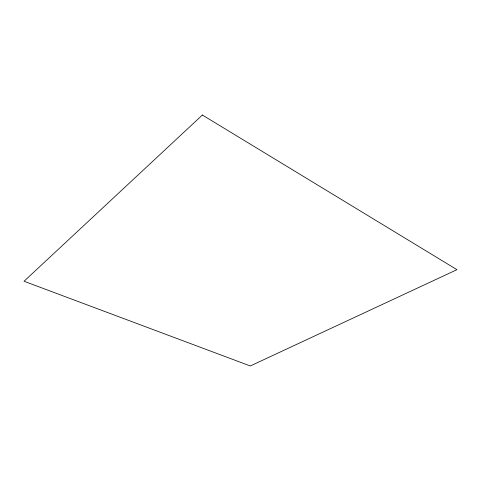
<?xml version="1.0" encoding="UTF-8"?>
<svg xmlns="http://www.w3.org/2000/svg" width="481" height="481" viewBox="0 0 481 481"><rect width="100%" height="100%" fill="white"/><g stroke="black" fill="none" stroke-linecap="round" stroke-linejoin="round"><path stroke-width="0.72" d="M202.381 115.031L24.05 281.259L250.294 365.969L456.95 269.673L202.381 115.031"/></g></svg>
